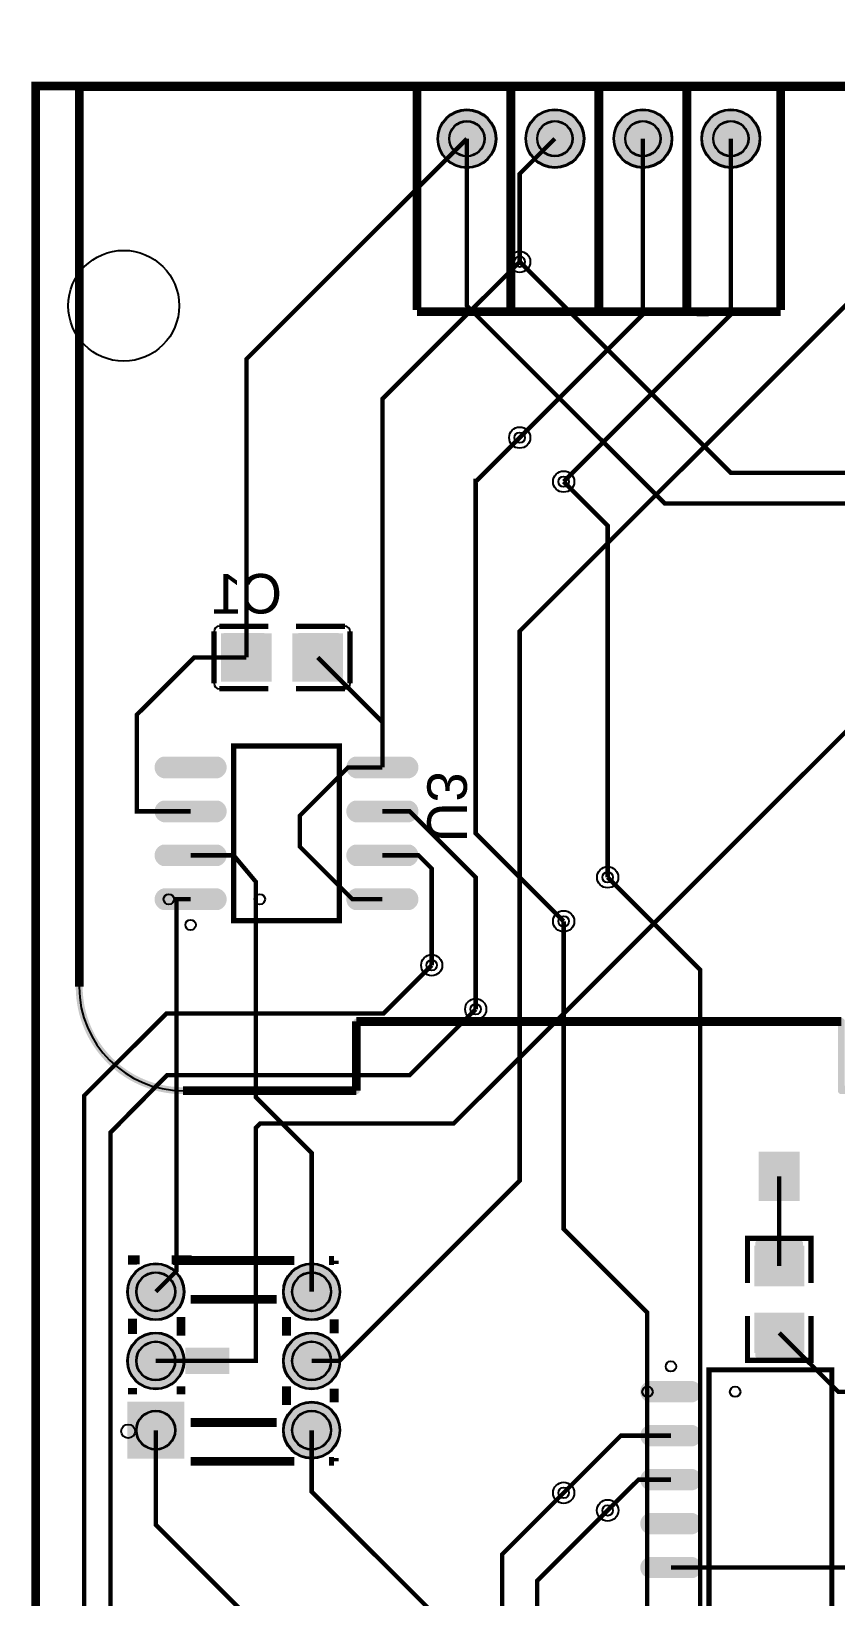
# Model space of a CAD drawing. Header units: millimetres. Extents: x -34 to 290, y -3 to 102.
# Drawn here: x -34.42 to -11.2, y 56.69 to 101.91 of the extents above; entities that cross this region are included whole.
import ezdxf

# ---------------------------------------------------------------- set-up
doc = ezdxf.new("R2010")
doc.units = ezdxf.units.MM
for name, color, linetype, true_color in [('BoardOutLine', 7, 'Continuous', 0xff00ff), ('BottomLayer', 7, 'Continuous', 0x0000ff), ('BottomPasteMaskLayer', 7, 'Continuous', 0x800000), ('BottomSilkLayer', 7, 'Continuous', 0x66cc33), ('BottomSolderMaskLayer', 7, 'Continuous', 0xaa00ff), ('Document', 7, 'Continuous', 0xffffff), ('Hole', 7, 'Continuous', 0x222222), ('Multi-Layer', 7, 'Continuous', 0xc0c0c0), ('TopLayer', 7, 'Continuous', 0xff0000), ('TopPasteMaskLayer', 7, 'Continuous', 0x808080), ('TopSilkLayer', 7, 'Continuous', 0xffcc00), ('TopSolderMaskLayer', 7, 'Continuous', 0x800080)]:
    doc.layers.add(name, color=color, linetype=linetype, true_color=true_color)
doc.styles.get("Standard").update_dxf_attribs({"font": 'arial.ttf'})

msp = doc.modelspace()

# ---------------------------------------------------------------- hatches: boundary and pattern name
at = {"layer": 'BottomLayer'}
for points in [[(-27.50299300000006, 83.144995), (-27.50299300000006, 84.49500499999988), (-28.91299779999997, 84.49500499999988), (-28.91299779999997, 83.144995)], [(-26.853007000000048, 83.144995), (-26.853007000000048, 84.49500499999988), (-25.443002200000024, 84.49500499999988), (-25.443002200000024, 83.144995)], [(-29.08807999999999, 80.93199459999998, -0.7853981633974483), (-29.08807999999999, 80.35800539999998), (-30.54959599999995, 80.35800539999998, -0.7853981633974483), (-30.54959599999995, 80.93199459999998)], [(-23.552404000000024, 80.93199459999998, -0.7853981633974483), (-23.552404000000024, 80.35800539999998), (-25.013919999999985, 80.35800539999998, -0.7853981633974483), (-25.013919999999985, 80.93199459999998)], [(-29.08807999999999, 79.6619946, -0.7853981633974483), (-29.08807999999999, 79.0880054), (-30.54959599999995, 79.0880054, -0.7853981633974483), (-30.54959599999995, 79.6619946)], [(-23.552404000000024, 79.6619946, -0.7853981633974483), (-23.552404000000024, 79.0880054), (-25.013919999999985, 79.0880054, -0.7853981633974483), (-25.013919999999985, 79.6619946)], [(-29.08807999999999, 78.39199460000002, -0.7853981633974483), (-29.08807999999999, 77.81800540000002), (-30.54959599999995, 77.81800540000002, -0.7853981633974483), (-30.54959599999995, 78.39199460000002)], [(-23.552404000000024, 78.39199460000002, -0.7853981633974483), (-23.552404000000024, 77.81800540000002), (-25.013919999999985, 77.81800540000002, -0.7853981633974483), (-25.013919999999985, 78.39199460000002)], [(-29.08807999999999, 77.12199459999992, -0.7853981633974483), (-29.08807999999999, 76.54800539999992), (-30.54959599999995, 76.54800539999992, -0.7853981633974483), (-30.54959599999995, 77.12199459999992)], [(-23.552404000000024, 77.12199459999992, -0.7853981633974483), (-23.552404000000024, 76.54800539999992), (-25.013919999999985, 76.54800539999992, -0.7853981633974483), (-25.013919999999985, 77.12199459999992)]]:
    msp.add_hatch(color=256, dxfattribs=at).paths.add_polyline_path(points)
at = {"layer": 'BottomPasteMaskLayer'}
for points in [[(-27.652979999999957, 83.20003680000002), (-27.653005400000097, 83.62000039999998), (-28.097987999999987, 83.62000039999998), (-28.097987999999987, 84.06998679999992), (-27.658009200000038, 84.06998679999992), (-27.652979999999957, 84.48001899999997), (-27.702992600000016, 84.53003159999992), (-28.85297760000003, 84.53003159999992), (-28.902990199999977, 84.48001899999997), (-28.902990199999977, 83.20003680000002), (-28.85297760000003, 83.15002419999996), (-27.702992600000016, 83.15002419999996)], [(-25.502971600000023, 83.20003680000002), (-25.502971600000023, 84.48001899999997), (-25.552984200000083, 84.53003159999992), (-26.70299460000001, 84.53003159999992), (-26.752981800000043, 84.48001899999997), (-26.75801100000001, 84.06998679999992), (-26.30799920000004, 84.06998679999992), (-26.30799920000004, 83.62000039999998), (-26.748003400000016, 83.62000039999998), (-26.752981800000043, 83.20003680000002), (-26.70299460000001, 83.15002419999996), (-25.552984200000083, 83.15002419999996)], [(-29.08807999999999, 80.93199459999998, -0.7853981633974483), (-29.08807999999999, 80.35800539999998), (-30.54959599999995, 80.35800539999998, -0.7853981633974483), (-30.54959599999995, 80.93199459999998)], [(-23.552404000000024, 80.93199459999998, -0.7853981633974483), (-23.552404000000024, 80.35800539999998), (-25.013919999999985, 80.35800539999998, -0.7853981633974483), (-25.013919999999985, 80.93199459999998)], [(-29.08807999999999, 79.6619946, -0.7853981633974483), (-29.08807999999999, 79.0880054), (-30.54959599999995, 79.0880054, -0.7853981633974483), (-30.54959599999995, 79.6619946)], [(-23.552404000000024, 79.6619946, -0.7853981633974483), (-23.552404000000024, 79.0880054), (-25.013919999999985, 79.0880054, -0.7853981633974483), (-25.013919999999985, 79.6619946)], [(-29.08807999999999, 78.39199460000002, -0.7853981633974483), (-29.08807999999999, 77.81800540000002), (-30.54959599999995, 77.81800540000002, -0.7853981633974483), (-30.54959599999995, 78.39199460000002)], [(-23.552404000000024, 78.39199460000002, -0.7853981633974483), (-23.552404000000024, 77.81800540000002), (-25.013919999999985, 77.81800540000002, -0.7853981633974483), (-25.013919999999985, 78.39199460000002)], [(-29.08807999999999, 77.12199459999992, -0.7853981633974483), (-29.08807999999999, 76.54800539999992), (-30.54959599999995, 76.54800539999992, -0.7853981633974483), (-30.54959599999995, 77.12199459999992)], [(-23.552404000000024, 77.12199459999992, -0.7853981633974483), (-23.552404000000024, 76.54800539999992), (-25.013919999999985, 76.54800539999992, -0.7853981633974483), (-25.013919999999985, 77.12199459999992)]]:
    msp.add_hatch(color=256, dxfattribs=at).paths.add_polyline_path(points)
at = {"layer": 'BottomSolderMaskLayer'}
for points in [[(-22.69440470000005, 98.80472999999995, 1), (-20.993595300000052, 98.80472999999995, 1)], [(-20.154404699999972, 98.80727000000002, 1), (-18.453595299999975, 98.80727000000002, 1)], [(-17.61440470000001, 98.80727000000002, 1), (-15.91359530000001, 98.80727000000002, 1)], [(-15.074404700000047, 98.80727000000002, 1), (-13.373595300000046, 98.80727000000002, 1)], [(-27.477593915117495, 83.119595), (-27.477593915117495, 84.52040499999987), (-28.938398715117387, 84.52040499999987), (-28.938398715117387, 83.119595)], [(-26.8784060848825, 83.119595), (-26.8784060848825, 84.52040499999987), (-25.417601284882608, 84.52040499999987), (-25.417601284882608, 83.119595)], [(-29.023405427028933, 80.95739459999999, -0.7853981633974483), (-29.023405427028933, 80.33260539999998), (-30.61427057297101, 80.33260539999998, -0.7853981633974483), (-30.61427057297101, 80.95739459999999)], [(-23.487729427028967, 80.95739459999999, -0.7853981633974483), (-23.487729427028967, 80.33260539999998), (-25.078594572971042, 80.33260539999998, -0.7853981633974483), (-25.078594572971042, 80.95739459999999)], [(-29.023405427028933, 79.6873946, -0.7853981633974483), (-29.023405427028933, 79.0626054), (-30.61427057297101, 79.0626054, -0.7853981633974483), (-30.61427057297101, 79.6873946)], [(-23.487729427028967, 79.6873946, -0.7853981633974483), (-23.487729427028967, 79.0626054), (-25.078594572971042, 79.0626054, -0.7853981633974483), (-25.078594572971042, 79.6873946)], [(-29.023405427028933, 78.41739460000002, -0.7853981633974483), (-29.023405427028933, 77.79260540000001), (-30.61427057297101, 77.79260540000001, -0.7853981633974483), (-30.61427057297101, 78.41739460000002)], [(-23.487729427028967, 78.41739460000002, -0.7853981633974483), (-23.487729427028967, 77.79260540000001), (-25.078594572971042, 77.79260540000001, -0.7853981633974483), (-25.078594572971042, 78.41739460000002)], [(-29.023405427028933, 77.14739459999993, -0.7853981633974483), (-29.023405427028933, 76.52260539999992), (-30.61427057297101, 76.52260539999992, -0.7853981633974483), (-30.61427057297101, 77.14739459999993)], [(-23.487729427028967, 77.14739459999993, -0.7853981633974483), (-23.487729427028967, 76.52260539999992), (-25.078594572971042, 76.52260539999992, -0.7853981633974483), (-25.078594572971042, 77.14739459999993)], [(-31.650330400000104, 65.4999959999999, 1), (-29.999533600000102, 65.4999959999999, 1)], [(-27.15046639999999, 65.4999959999999, 1), (-25.499669599999987, 65.4999959999999, 1)], [(-31.650330400000104, 63.5, 1), (-29.999533600000102, 63.5, 1)], [(-27.15046639999999, 63.5, 1), (-25.499669599999987, 63.5, 1)], [(-31.65045336774199, 60.67463180645166), (-31.65045336774199, 62.325428606451624), (-29.999656567742022, 62.325428606451624), (-29.999656567742022, 60.67463180645166)], [(-27.15046639999999, 61.50000399999999, 1), (-25.499669599999987, 61.50000399999999, 1)]]:
    msp.add_hatch(color=256, dxfattribs=at).paths.add_polyline_path(points)
at = {"layer": 'Document'}
for points in [[(-32.88395760000003, 100.40599679999991), (-32.88395760000003, 100.20599720000007), (-6.034024000000045, 100.20599720000007), (-5.956824642229435, 100.20496947431354), (-5.879680001646307, 100.20188702568305), (-5.802644756655468, 100.1967520388796), (-5.725773508124803, 100.18956815346758), (-5.649120740685248, 100.18034046122511), (-5.572740784112966, 100.1690755025354), (-5.496687774822021, 100.15578126175035), (-5.421015617493254, 100.14046716153211), (-5.345777946868566, 100.12314405617428), (-5.2710280897350685, 100.10382422390842), (-5.196819027128299, 100.08252135820203), (-5.123203356781232, 100.05925055805221), (-5.050233255843182, 100.03402831728442), (-4.977960443898155, 100.00687251286206), (-4.906436146307669, 99.9778023922147), (-4.835711057902358, 99.94683855959761), (-4.765835307051816, 99.91400296148618), (-4.696858420133481, 99.87931887102206), (-4.628829286430346, 99.8428108715168), (-4.561796123479098, 99.80450483902837), (-4.495806442894036, 99.76442792402042), (-4.430907016692913, 99.72260853211856), (-4.367143844145289, 99.67907630397758), (-4.304562119169077, 99.63386209427233), (-4.243206198298822, 99.58699794982863), (-4.183119569246287, 99.53851708690968), (-4.124344820077454, 99.48845386767232), (-4.0669236090267304, 99.43684377581292), (-4.0108966349713455, 99.38372339141608), (-3.9563036085838803, 99.32913036502862), (-3.90318322418716, 99.27310339097323), (-3.851573132327644, 99.21568217992262), (-3.801509913090399, 99.15690743075368), (-3.7530290501713353, 99.09682080170114), (-3.7061649057276327, 99.035464880831), (-3.6609506960224962, 98.97288315585479), (-3.617418467881407, 98.90911998330716), (-3.575599075979653, 98.84422055710604), (-3.5355221609715954, 98.77823087652098), (-3.4972161284832737, 98.71119771356973), (-3.460708128977899, 98.6431685798666), (-3.4260240385137877, 98.57419169294815), (-3.393188440402355, 98.5043159420976), (-3.362224607785265, 98.43359085369241), (-3.3331544871380174, 98.36206655610192), (-3.30599868271554, 98.28979374415678), (-3.2807764419477508, 98.21682364321873), (-3.257505641797934, 98.14320797287166), (-3.2362027760915453, 98.0689989102649), (-3.2168829438256807, 97.9942490531314), (-3.1995598384678487, 97.91901138250671), (-3.184245738249615, 97.84333922517794), (-3.170951497464557, 97.767286215887), (-3.1596865387748494, 97.69090625931472), (-3.1504588465323877, 97.61425349187516), (-3.1432749611204827, 97.5373822433445), (-3.1381399743170277, 97.46034699835377), (-3.135057525686534, 97.38320235777053), (-3.1340298000000075, 97.30600300000003), (-2.9340302000001657, 97.30600300000003), (-2.9350579486502966, 97.38582137269339), (-2.9381405131364318, 97.4655868206197), (-2.9432758495182725, 97.54524645410481), (-2.950460552734171, 97.62474745363556), (-2.9596898588588374, 97.70403710488449), (-2.970957648262697, 97.783062833661), (-2.9842564496694877, 97.86177224077255), (-2.9995774451097077, 97.94011313676845), (-3.016910475767986, 98.01803357654455), (-3.0362440487189133, 98.09548189378688), (-3.0575653445473563, 98.17240673522906), (-3.080860225849051, 98.24875709470336), (-3.106113246603968, 98.32448234696074), (-3.133307662418929, 98.39953228123932), (-3.162425441629125, 98.47385713455606), (-3.1934472772552454, 98.54740762470476), (-3.226352599804727, 98.62013498293129), (-3.2611195909106527, 98.69199098627223), (-3.297725197799423, 98.76292798952886), (-3.336145148575042, 98.83289895685891), (-3.37635396831422, 98.90185749296506), (-3.4183249959567092, 98.96975787385747), (-3.462030401984407, 99.03655507717212), (-3.50744120687375, 99.10220481202327), (-3.5545273003102693, 99.16666354837139), (-3.603257461155067, 99.22988854588618), (-3.6535993781453726, 99.29183788228659), (-3.7055196713193936, 99.35247048113763), (-3.7589839141494394, 99.41174613908686), (-3.813956656368987, 99.46962555252185), (-3.870401447478116, 99.52607034363098), (-3.9282808609131052, 99.58104308585052), (-3.9875565188624478, 99.63450732868057), (-4.0481891177133775, 99.6864276218547), (-4.110138454113894, 99.7367695388449), (-4.173363451628575, 99.78549969968981), (-4.23782218797669, 99.83258579312644), (-4.303471922827839, 99.87799659801556), (-4.370269126142489, 99.92170200404337), (-4.438169507035013, 99.96367303168597), (-4.507128043141051, 100.00388185142492), (-4.577099010471102, 100.04230180220065), (-4.648036013727733, 100.07890740908931), (-4.719892017068673, 100.11367440019546), (-4.792619375295317, 100.14657972274495), (-4.866169865443908, 100.17760155837095), (-4.94049471876076, 100.20671933758126), (-5.015544653039228, 100.23391375339611), (-5.091269905296599, 100.25916677415114), (-5.167620264770903, 100.28246165545272), (-5.2445451062130815, 100.30378295128116), (-5.321993423455524, 100.32311652423198), (-5.399913863231632, 100.34044955489037), (-5.478254759227525, 100.35577055033059), (-5.5569641663389575, 100.36906935173738), (-5.635989895115472, 100.38033714114135), (-5.7152795463644, 100.3895664472659), (-5.794780545895151, 100.3967511504818), (-5.874440179380258, 100.40188648686365), (-5.954205627306578, 100.40496905134978), (-6.034024000000045, 100.40599679999991), (-6.084011200000077, 100.40599679999991), (-32.83397040000011, 100.40599679999991)], [(-33.133969800000045, 100.30698759999996), (-33.13396979999993, 74.30604899999992), (-33.1329420513498, 74.22623062730656), (-33.12985948686355, 74.14646517938013), (-33.12472415048171, 74.06680554589514), (-33.117539447265926, 73.98730454636427), (-33.10831014114126, 73.90801489511546), (-33.09704235173729, 73.82898916633883), (-33.083743550330496, 73.7502797592274), (-33.06842255489039, 73.6719388632315), (-33.05108952423211, 73.59401842345528), (-33.031755951281184, 73.51657010621307), (-33.01043465545274, 73.43964526477089), (-32.987139774151046, 73.36329490529658), (-32.961886753396016, 73.2875696530391), (-32.93469233758117, 73.21251971876063), (-32.90557455837097, 73.13819486544378), (-32.87455272274485, 73.06464437529519), (-32.84164740019537, 72.99191701706854), (-32.80688040908933, 72.9200610137276), (-32.77027480220056, 72.84912401047109), (-32.73185485142494, 72.77915304314104), (-32.69164603168588, 72.71019450703477), (-32.64967500404339, 72.64229412614236), (-32.60596959801558, 72.57549692282771), (-32.56055879312635, 72.50984718797656), (-32.513472699689714, 72.44538845162856), (-32.46474253884503, 72.38216345411365), (-32.41440062185461, 72.32021411771336), (-32.362480328680704, 72.2595815188622), (-32.30901608585043, 72.20030586091309), (-32.254043343631, 72.14242644747799), (-32.19759855252187, 72.08598165636886), (-32.139719139086765, 72.03100891414942), (-32.08044348113765, 71.97754467131938), (-32.019810882286606, 71.92562437814524), (-31.957861545886203, 71.87528246115482), (-31.894636548371295, 71.82655230031014), (-31.830177812023294, 71.77946620687351), (-31.764528077172145, 71.73405540198428), (-31.697730873857495, 71.69034999595647), (-31.629830492965084, 71.64837896831398), (-31.56087195685882, 71.60817014857491), (-31.490900989528768, 71.5697501977993), (-31.419963986272364, 71.53314459091064), (-31.34810798293131, 71.49837759980448), (-31.275380624704667, 71.465472277255), (-31.201830134556076, 71.43445044162888), (-31.127505281239223, 71.40533266241869), (-31.05245534696087, 71.37813824660384), (-30.97673009470327, 71.35288522584881), (-30.900379735228967, 71.32959034454711), (-30.82345489378679, 71.30826904871867), (-30.746006576544573, 71.28893547576774), (-30.668086136768352, 71.27160244510947), (-30.589745240772572, 71.25628144966936), (-30.511035833661026, 71.24298264826257), (-30.432010104884398, 71.2317148588586), (-30.352720453635584, 71.22248555273393), (-30.27321945410472, 71.21530084951814), (-30.193559820619726, 71.2101655131363), (-30.11379437269329, 71.20708294865005), (-30.03397599999994, 71.20605519999992), (-25.033985999999913, 71.20605519999981), (-25.01975454463559, 71.20707305377607), (-25.005812800662284, 71.21010589453704), (-24.99244458178282, 71.21509198239085), (-24.97992202638261, 71.22192981496744), (-24.968500057577558, 71.23048019371436), (-24.958411193714483, 71.24056905757743), (-24.94986081496745, 71.25199102638248), (-24.94302298239097, 71.2645135817827), (-24.93803689453705, 71.27788180066227), (-24.935004053776197, 71.29182354463546), (-24.933986199999936, 71.3060549999999), (-24.93398620000005, 73.20605119999993), (-11.134013800000048, 73.20605119999993), (-11.134013800000162, 71.3060549999999), (-11.1329959462239, 71.29182354463546), (-11.129963105462934, 71.27788180066227), (-11.124977017609126, 71.26451358178258), (-11.118139185032533, 71.25199102638248), (-11.109588806285615, 71.24056905757743), (-11.099499942422426, 71.23048019371436), (-11.088077973617487, 71.22192981496744), (-11.075555418217164, 71.21509198239085), (-11.0621871993377, 71.21010589453704), (-11.048245455364395, 71.20707305377607), (-11.03401400000007, 71.20605519999981), (-3.0340300000000298, 71.20605519999981), (-3.019798544635705, 71.20707305377607), (-3.0058568006624, 71.21010589453704), (-2.9924885817829363, 71.21509198239085), (-2.9799660263827263, 71.22192981496744), (-2.968544057577674, 71.23048019371436), (-2.958455193714599, 71.24056905757743), (-2.9499048149675673, 71.25199102638248), (-2.9430669823910875, 71.2645135817827), (-2.9380808945371655, 71.27788180066227), (-2.9350480537763133, 71.29182354463546), (-2.934030200000052, 71.3060549999999), (-2.934030200000052, 96.80600400000003), (-3.1340298000000075, 96.80600400000003), (-3.1340298000000075, 71.45604200000002), (-3.1352830834681527, 71.44491880157022), (-3.1389800890063952, 71.434353366756), (-3.1449354333195743, 71.4248754905766), (-3.1528504905764976, 71.41696043331967), (-3.1623283667560145, 71.4110050890065), (-3.172893801570126, 71.40730808346825), (-3.18401700000004, 71.40605479999999), (-10.884001599999806, 71.40605479999999), (-10.895130450461465, 71.40730872029917), (-10.905701253890925, 71.41100760439713), (-10.915183946064417, 71.41696597479984), (-10.923103025200021, 71.42488505393544), (-10.929061395602844, 71.43436774610893), (-10.932760279700801, 71.44493854953839), (-10.934014199999979, 71.45606739999994), (-10.934014200000092, 73.30605100000002), (-10.93503205377624, 73.32028245536446), (-10.938064894537206, 73.33422419933765), (-10.943050982391128, 73.34759241821712), (-10.949888814967608, 73.36011497361744), (-10.958439193714526, 73.3715369424225), (-10.968528057577714, 73.38162580628557), (-10.979950026382767, 73.39017618503237), (-10.992472581782863, 73.39701401760908), (-11.00584080066244, 73.40200010546289), (-11.019782544635746, 73.40503294622386), (-11.034013999999956, 73.40605080000012), (-24.98399879999988, 73.4060508), (-25.002077735061448, 73.40495722589935), (-25.01989303853952, 73.40169245037032), (-25.037184923192854, 73.39630408119172), (-25.053701234405253, 73.38887069291957), (-25.069201127167958, 73.37950068109376), (-25.083458578141517, 73.36833068158592), (-25.09626568158592, 73.35552357814163), (-25.107435681093648, 73.34126612716796), (-25.11680569291957, 73.32576623440536), (-25.124239081191604, 73.30924992319297), (-25.129627450370208, 73.29195803853952), (-25.13289222589924, 73.27414273506156), (-25.13398579999989, 73.25606379999999), (-25.13398579999989, 71.45604200000002), (-25.135239083468036, 71.44491880157022), (-25.138936089006393, 71.434353366756), (-25.144891433319458, 71.4248754905766), (-25.15280649057638, 71.41696043331967), (-25.162284366755898, 71.4110050890065), (-25.17284980157001, 71.40730808346825), (-25.183972999999924, 71.40605479999999), (-30.033976000000052, 71.40605479999999), (-30.11117535777055, 71.40708252568652), (-30.18831999835379, 71.41016497431701), (-30.265355243344516, 71.41529996112047), (-30.34222649187518, 71.42248384653237), (-30.418879259314735, 71.43171153877483), (-30.495259215887017, 71.44297649746454), (-30.571312225178076, 71.45627073824971), (-30.646984382506844, 71.47158483846783), (-30.72222205313153, 71.48890794382567), (-30.79697191026503, 71.50822777609164), (-30.871180972871684, 71.52953064179803), (-30.94479664321875, 71.55280144194785), (-31.017766744156916, 71.57802368271564), (-31.090039556101942, 71.605179487138), (-31.161563853692428, 71.63424960778536), (-31.23228894209774, 71.66521344040245), (-31.30216469294828, 71.69804903851389), (-31.371141579866617, 71.732733128978), (-31.43917071356975, 71.76924112848326), (-31.506203876521, 71.80754716097158), (-31.57219355710606, 71.84762407597964), (-31.637092983307184, 71.8894434678815), (-31.700856155854808, 71.93297569602248), (-31.76343788083102, 71.97818990572773), (-31.824793801701162, 72.02505405017143), (-31.88488043075381, 72.07353491309038), (-31.943655179922644, 72.12359813232763), (-32.00107639097337, 72.17520822418714), (-32.05710336502864, 72.22832860858398), (-32.1116963914161, 72.28292163497144), (-32.16481677581294, 72.33894860902672), (-32.21642686767245, 72.39636982007744), (-32.2664900869097, 72.45514456924627), (-32.31497094982865, 72.51523119829892), (-32.36183509427235, 72.57658711916906), (-32.4070493039776, 72.63916884414527), (-32.450581532118576, 72.7029320166929), (-32.492400924020444, 72.76783144289402), (-32.5324778390285, 72.83382112347908), (-32.570783871516824, 72.90085428643033), (-32.607291871022085, 72.96888342013347), (-32.641975961486196, 73.03786030705191), (-32.67481155959763, 73.10773605790234), (-32.70577539221483, 73.17846114630765), (-32.73484551286208, 73.24998544389814), (-32.76200131728456, 73.32225825584317), (-32.78722355805223, 73.39522835678133), (-32.81049435820205, 73.4688440271284), (-32.83179722390844, 73.54305308973505), (-32.85111705617442, 73.61780294686855), (-32.86844016153225, 73.69304061749324), (-32.88375426175037, 73.768712774822), (-32.89704850253554, 73.84476578411306), (-32.90831346122525, 73.92114574068535), (-32.91754115346771, 73.9977985081249), (-32.924725038879615, 74.07466975665557), (-32.92986002568307, 74.15170500164629), (-32.93294247431356, 74.22884964222953), (-32.93397020000009, 74.30604900000003), (-32.93397020000009, 100.30698759999996)], [(-29.97199999999998, 63.118999999999915), (-28.701999999999998, 63.118999999999915), (-28.701999999999998, 63.88099999999997), (-29.97199999999998, 63.88099999999997)]]:
    msp.add_hatch(color=256, dxfattribs=at).paths.add_polyline_path(points)
at = {"layer": 'Multi-Layer'}
for points in [[(-22.669004700000052, 98.80472999999995, 1), (-21.01899530000005, 98.80472999999995, 1)], [(-20.129004699999975, 98.80727000000002, 1), (-18.478995299999973, 98.80727000000002, 1)], [(-17.58900470000001, 98.80727000000002, 1), (-15.938995300000009, 98.80727000000002, 1)], [(-15.049004700000047, 98.80727000000002, 1), (-13.398995300000045, 98.80727000000002, 1)], [(-31.624930400000103, 65.4999959999999, 1), (-30.024933600000104, 65.4999959999999, 1)], [(-27.125066399999987, 65.4999959999999, 1), (-25.525069599999988, 65.4999959999999, 1)], [(-31.624930400000103, 63.5, 1), (-30.024933600000104, 63.5, 1)], [(-27.125066399999987, 63.5, 1), (-25.525069599999988, 63.5, 1)], [(-31.62505740000006, 60.70003099999997), (-31.62505740000006, 62.30002779999995), (-30.025060600000074, 62.30002779999995), (-30.025060600000074, 60.70003099999997)], [(-27.125066399999987, 61.50000399999999, 1), (-25.525069599999988, 61.50000399999999, 1)]]:
    msp.add_hatch(color=256, dxfattribs=at).paths.add_polyline_path(points)
at = {"layer": 'TopLayer'}
for points in [[(-13.393216800000118, 68.14550759999997), (-13.393216800000118, 69.52249239999992), (-12.260681599999998, 69.52249239999992), (-12.260681599999998, 68.14550759999997)], [(-12.138507600000025, 65.67799919999993), (-13.515492399999971, 65.67799919999993), (-13.515492399999971, 66.81053440000005), (-12.138507600000025, 66.81053440000005)], [(-12.138507600000025, 64.8780008), (-13.515492399999971, 64.8780008), (-13.515492399999971, 63.745465599999875), (-12.138507600000025, 63.745465599999875)], [(-15.360980200000085, 62.89099689999999, -0.7853981633974483), (-15.360980200000085, 62.33100309999999), (-16.545991800000024, 62.33100309999999, -0.7853981633974483), (-16.545991800000024, 62.89099689999999)], [(-15.360980200000085, 61.62099690000001, -0.7853981633974483), (-15.360980200000085, 61.06100310000001), (-16.545991800000024, 61.06100310000001, -0.7853981633974483), (-16.545991800000024, 61.62099690000001)], [(-15.360980200000085, 60.35099689999991, -0.7853981633974483), (-15.360980200000085, 59.79100309999991), (-16.545991800000024, 59.79100309999991, -0.7853981633974483), (-16.545991800000024, 60.35099689999991)], [(-15.360980200000085, 59.08099689999993, -0.7853981633974483), (-15.360980200000085, 58.52100309999993), (-16.545991800000024, 58.52100309999993, -0.7853981633974483), (-16.545991800000024, 59.08099689999993)], [(-15.360980200000085, 57.81099689999995, -0.7853981633974483), (-15.360980200000085, 57.25100309999995), (-16.545991800000024, 57.25100309999995, -0.7853981633974483), (-16.545991800000024, 57.81099689999995)]]:
    msp.add_hatch(color=256, dxfattribs=at).paths.add_polyline_path(points)
at = {"layer": 'TopPasteMaskLayer'}
for points in [[(-12.186996200000067, 65.72798639999996), (-12.606959800000027, 65.72801179999988), (-12.606959800000027, 66.1729944), (-13.05694619999997, 66.1729944), (-13.05694619999997, 65.73301559999993), (-13.466978400000016, 65.72798639999996), (-13.516991000000075, 65.77799899999991), (-13.516991000000075, 66.92798400000004), (-13.466978400000016, 66.97799659999998), (-12.186996200000067, 66.97799659999998), (-12.136983600000008, 66.92798400000004), (-12.136983600000008, 65.77799899999991)], [(-12.186996200000067, 63.577977999999916), (-13.466978400000016, 63.577977999999916), (-13.516991000000075, 63.627990599999976), (-13.516991000000075, 64.77800100000002), (-13.466978400000016, 64.82798820000005), (-13.05694619999997, 64.8330173999999), (-13.05694619999997, 64.38300559999993), (-12.606959800000027, 64.38300559999993), (-12.606959800000027, 64.82300980000002), (-12.186996200000067, 64.82798820000005), (-12.136983600000008, 64.77800100000002), (-12.136983600000008, 63.627990599999976)], [(-15.360980200000085, 62.89099689999999, -0.7853981633974483), (-15.360980200000085, 62.33100309999999), (-16.545991800000024, 62.33100309999999, -0.7853981633974483), (-16.545991800000024, 62.89099689999999)], [(-15.360980200000085, 61.62099690000001, -0.7853981633974483), (-15.360980200000085, 61.06100310000001), (-16.545991800000024, 61.06100310000001, -0.7853981633974483), (-16.545991800000024, 61.62099690000001)], [(-15.360980200000085, 60.35099689999991, -0.7853981633974483), (-15.360980200000085, 59.79100309999991), (-16.545991800000024, 59.79100309999991, -0.7853981633974483), (-16.545991800000024, 60.35099689999991)], [(-15.360980200000085, 59.08099689999993, -0.7853981633974483), (-15.360980200000085, 58.52100309999993), (-16.545991800000024, 58.52100309999993, -0.7853981633974483), (-16.545991800000024, 59.08099689999993)], [(-15.360980200000085, 57.81099689999995, -0.7853981633974483), (-15.360980200000085, 57.25100309999995), (-16.545991800000024, 57.25100309999995, -0.7853981633974483), (-16.545991800000024, 57.81099689999995)]]:
    msp.add_hatch(color=256, dxfattribs=at).paths.add_polyline_path(points)
at = {"layer": 'TopSolderMaskLayer'}
for points in [[(-22.69440470000005, 98.80472999999995, 1), (-20.993595300000052, 98.80472999999995, 1)], [(-20.154404699999972, 98.80727000000002, 1), (-18.453595299999975, 98.80727000000002, 1)], [(-17.61440470000001, 98.80727000000002, 1), (-15.91359530000001, 98.80727000000002, 1)], [(-15.074404700000047, 98.80727000000002, 1), (-13.373595300000046, 98.80727000000002, 1)], [(-13.418614521360155, 68.12010806852231), (-13.418614521360155, 69.5478919314777), (-12.23527932135994, 69.5478919314777), (-12.23527932135994, 68.12010806852231)], [(-12.107625192177352, 65.65711060132435), (-13.546374807822644, 65.65711060132435), (-13.546374807822644, 66.83142674685405), (-12.107625192177352, 66.83142674685405)], [(-31.650330400000104, 65.4999959999999, 1), (-29.999533600000102, 65.4999959999999, 1)], [(-27.15046639999999, 65.4999959999999, 1), (-25.499669599999987, 65.4999959999999, 1)], [(-12.107625192177352, 64.89888939867569), (-13.546374807822644, 64.89888939867569), (-13.546374807822644, 63.72457325314588), (-12.107625192177352, 63.72457325314588)], [(-31.650330400000104, 63.5, 1), (-29.999533600000102, 63.5, 1)], [(-27.15046639999999, 63.5, 1), (-25.499669599999987, 63.5, 1)], [(-15.307230864489611, 62.91639689999999, -0.7853981633974483), (-15.307230864489611, 62.30560309999999), (-16.599741135510612, 62.30560309999999, -0.7853981633974483), (-16.599741135510612, 62.91639689999999)], [(-31.65045336774199, 60.67463180645166), (-31.65045336774199, 62.325428606451624), (-29.999656567742022, 62.325428606451624), (-29.999656567742022, 60.67463180645166)], [(-27.15046639999999, 61.50000399999999, 1), (-25.499669599999987, 61.50000399999999, 1)], [(-15.307230864489611, 61.646396900000006, -0.7853981633974483), (-15.307230864489611, 61.03560310000001), (-16.599741135510612, 61.03560310000001, -0.7853981633974483), (-16.599741135510612, 61.646396900000006)], [(-15.307230864489611, 60.37639689999991, -0.7853981633974483), (-15.307230864489611, 59.765603099999915), (-16.599741135510612, 59.765603099999915, -0.7853981633974483), (-16.599741135510612, 60.37639689999991)], [(-15.307230864489611, 59.10639689999993, -0.7853981633974483), (-15.307230864489611, 58.49560309999993), (-16.599741135510612, 58.49560309999993, -0.7853981633974483), (-16.599741135510612, 59.10639689999993)], [(-15.307230864489611, 57.83639689999995, -0.7853981633974483), (-15.307230864489611, 57.22560309999995), (-16.599741135510612, 57.22560309999995, -0.7853981633974483), (-16.599741135510612, 57.83639689999995)]]:
    msp.add_hatch(color=256, dxfattribs=at).paths.add_polyline_path(points)

# ---------------------------------------------------------------- linework, layer by layer
at = {"layer": 'BoardOutLine', "const_width": 0.254}
msp.add_lwpolyline([(-34.29000000000008, 100.32999999999993), (-34.29000000000008, -2.5400000000000773), (289.56000000000006, -2.5400000000000773), (289.56000000000006, 100.32999999999993), (-34.29000000000008, 100.32999999999993)], close=True, dxfattribs=at)
at = {"layer": 'BottomLayer', "const_width": 0.127}
for points in [[(-21.84400000000005, 98.80475539999998), (-28.207969999999932, 92.44078539999987), (-28.207969999999932, 83.81999999999994)], [(-16.76400000000001, 98.80727000000002), (-16.76400000000001, 93.726), (-20.32000000000005, 90.16999999999996)], [(-14.224000000000046, 98.80727000000002), (-14.224000000000046, 93.726), (-19.050000000000068, 88.89999999999998)], [(-20.32000000000005, 95.25), (-24.28316200000006, 91.28683799999999), (-24.28316200000006, 80.64499999999998)], [(-7.129780000000096, 92.98939999999993), (-8.882380000000012, 94.74199999999996), (-10.160000000000082, 94.74199999999996), (-20.32000000000005, 84.582), (-20.32000000000005, 68.707), (-25.527000000000044, 63.5), (-26.32456000000002, 63.5)], [(-28.207969999999932, 83.81999999999994), (-29.718000000000075, 83.81999999999994), (-31.369000000000028, 82.16899999999998), (-31.369000000000028, 79.375), (-29.818838000000028, 79.375)], [(-26.148030000000063, 83.81999999999994), (-24.28316200000006, 81.95513199999994), (-24.28316200000006, 80.64499999999998)], [(-24.28316200000006, 80.64499999999998), (-25.273000000000025, 80.64499999999998), (-26.670000000000073, 79.24799999999993), (-26.670000000000073, 78.35899999999992), (-25.146000000000072, 76.83499999999992), (-24.28316200000006, 76.83499999999992)], [(-24.28316200000006, 79.375), (-23.495000000000005, 79.375), (-21.590000000000032, 77.46999999999991), (-21.590000000000032, 73.65999999999997)], [(-29.818838000000028, 78.10500000000002), (-28.575000000000045, 78.10500000000002), (-27.940000000000055, 77.34299999999996), (-27.940000000000055, 71.12), (-26.325067999999987, 69.50506799999994), (-26.325067999999987, 65.4999959999999)], [(-24.28242540000008, 78.10500000000002), (-23.240999999999985, 78.10500000000002), (-22.860000000000014, 77.72399999999993), (-22.860000000000014, 74.92999999999995)], [(-17.779999999999973, 77.46999999999991), (-15.113000000000056, 74.803), (-15.113000000000056, 50.799999999999955), (-17.399, 48.51400000000001), (-17.399, 28.067000000000007), (-19.812000000000012, 25.653999999999996), (-19.812000000000012, 23.749000000000024)], [(-29.818838000000028, 76.83499999999992), (-30.226, 76.83499999999992), (-30.226, 66.098928), (-30.824932000000103, 65.4999959999999)], [(-19.050000000000068, 76.19999999999993), (-19.050000000000068, 67.30999999999995), (-16.637000000000057, 64.89699999999993), (-16.637000000000057, 50.92700000000002), (-18.415000000000077, 49.149), (-18.415000000000077, 28.44799999999998), (-20.95500000000004, 25.908000000000015), (-20.95500000000004, 19.049999999999955)], [(-21.590000000000032, 54.990999999999985), (-26.325067999999987, 59.72606799999994), (-26.325067999999987, 61.50000399999999)], [(-19.050000000000068, 59.68999999999994), (-20.827999999999975, 57.91199999999992), (-20.827999999999975, 29.97199999999998)], [(-17.779999999999973, 59.182000000000016), (-19.812000000000012, 57.14999999999998), (-19.812000000000012, 31.876999999999953)]]:
    msp.add_lwpolyline(points, dxfattribs=at)
at = {"layer": 'BottomSilkLayer', "const_width": 0.1524}
for points in [[(-29.1415978, 83.06879500000002), (-29.1415978, 84.57120499999996)], [(-28.989197800000056, 84.7236049999999), (-27.579193000000032, 84.7236049999999)], [(-25.36680219999994, 84.7236049999999), (-26.776807000000076, 84.7236049999999)], [(-25.214402199999995, 83.06879500000002), (-25.214402199999995, 84.57120499999996)], [(-27.579193000000032, 82.91639499999997), (-28.989197800000056, 82.91639499999997)], [(-26.776807000000076, 82.91639499999997), (-25.36680219999994, 82.91639499999997)]]:
    msp.add_lwpolyline(points, dxfattribs=at)
msp.add_lwpolyline([(-28.57240920000004, 76.21379219999994), (-25.52959080000005, 76.21379219999994), (-25.52959080000005, 81.26620780000007), (-28.57240920000004, 81.26620780000007), (-28.57240920000004, 76.21379219999994)], close=True, dxfattribs=at)
at = {"layer": 'BottomSilkLayer'}
for centre in [(-27.820111999999995, 76.83499999999992), (-29.818838000000028, 76.09560599999998)]:
    msp.add_circle(centre, 0.150114, dxfattribs=at)
for centre, start, end in [((-28.989197799999943, 84.57120499999985), 90, 180), ((-25.366802200000052, 84.57120499999985), 0, 90), ((-28.989197799999943, 83.06879500000014), 180.00000000000867, 270), ((-25.366802200000052, 83.06879500000014), 270, 359.9999999999913)]:
    msp.add_arc(centre, 0.1524, start, end, dxfattribs=at)
at = {"layer": 'BottomSolderMaskLayer'}
for centre, radius in [((-21.84400000000005, 98.80472999999995), 0.8504047000000001), ((-19.303999999999974, 98.80727000000002), 0.8504047000000001), ((-16.76400000000001, 98.80727000000002), 0.8504047000000001), ((-14.224000000000046, 98.80727000000002), 0.8504047000000001), ((-21.844152399999984, 98.80503479999993), 0.5153928209079294), ((-19.30415240000002, 98.80757479999988), 0.5153928209079294), ((-16.764152399999944, 98.80757479999988), 0.5153928209079294), ((-14.22415239999998, 98.80757479999988), 0.5153928209079294), ((-30.824932000000103, 65.4999959999999), 0.8253983999999999), ((-30.82505900000001, 65.50002139999992), 0.5674745032258064), ((-26.325067999999987, 65.4999959999999), 0.8253983999999999), ((-26.325195000000008, 65.50002139999992), 0.5674745032258064), ((-30.824932000000103, 63.5), 0.8253983999999999), ((-26.325067999999987, 63.5), 0.8253983999999999), ((-30.82505900000001, 63.50002540000003), 0.5674745032258064), ((-26.325195000000008, 63.50002540000003), 0.5674745032258064), ((-30.82505900000001, 61.5000293999999), 0.5674745032258064), ((-26.325067999999987, 61.50000399999999), 0.8253983999999999), ((-26.325195000000008, 61.5000293999999), 0.5674745032258064)]:
    msp.add_circle(centre, radius, dxfattribs=at)
at = {"layer": 'Document'}
for centre, radius in [((-30.44850400000007, 76.83499999999992), 0.150114), ((-16.6309040000001, 62.61099999999999), 0.150114), ((-31.623000000000047, 61.46799999999996), 0.19989800000000002)]:
    msp.add_circle(centre, radius, dxfattribs=at)
at = {"layer": 'Hole'}
for centre in [(-20.32000000000005, 95.25), (-20.32000000000005, 90.16999999999996), (-19.050000000000068, 88.89999999999998), (-17.779999999999973, 77.46999999999991), (-19.050000000000068, 76.19999999999993), (-22.860000000000014, 74.92999999999995), (-21.590000000000032, 73.65999999999997), (-19.050000000000068, 59.68999999999994), (-17.779999999999973, 59.182000000000016)]:
    msp.add_circle(centre, 0.1524, dxfattribs=at)
at = {"layer": 'Multi-Layer'}
for centre, radius in [((-21.84400000000005, 98.80472999999995), 0.8250047), ((-19.303999999999974, 98.80727000000002), 0.8250047), ((-16.76400000000001, 98.80727000000002), 0.8250047), ((-14.224000000000046, 98.80727000000002), 0.8250047), ((-21.844152399999984, 98.80503479999993), 0.49999899999999997), ((-19.30415240000002, 98.80757479999988), 0.49999899999999997), ((-16.764152399999944, 98.80757479999988), 0.49999899999999997), ((-14.22415239999998, 98.80757479999988), 0.49999899999999997), ((-31.75, 93.98000000000002), 1.5999968), ((-20.32000000000005, 95.25), 0.3048), ((-20.32000000000005, 90.16999999999996), 0.3048), ((-19.050000000000068, 88.89999999999998), 0.3048), ((-17.779999999999973, 77.46999999999991), 0.3048), ((-19.050000000000068, 76.19999999999993), 0.3048), ((-22.860000000000014, 74.92999999999995), 0.3048), ((-21.590000000000032, 73.65999999999997), 0.3048), ((-30.824932000000103, 65.4999959999999), 0.7999984), ((-30.82505900000001, 65.50002139999992), 0.5500116), ((-26.325067999999987, 65.4999959999999), 0.7999984), ((-26.325195000000008, 65.50002139999992), 0.5500116), ((-30.824932000000103, 63.5), 0.7999984), ((-26.325067999999987, 63.5), 0.7999984), ((-30.82505900000001, 63.50002540000003), 0.5500116), ((-26.325195000000008, 63.50002540000003), 0.5500116), ((-30.82505900000001, 61.5000293999999), 0.5500116), ((-26.325067999999987, 61.50000399999999), 0.7999984), ((-26.325195000000008, 61.5000293999999), 0.5500116), ((-19.050000000000068, 59.68999999999994), 0.3048), ((-17.779999999999973, 59.182000000000016), 0.310007)]:
    msp.add_circle(centre, radius, dxfattribs=at)
at = {"layer": 'TopLayer', "const_width": 0.127}
for points in [[(-21.84400000000005, 98.80599999999993), (-21.84400000000005, 93.98000000000002), (-16.12900000000002, 88.26499999999999), (-6.858000000000061, 88.26499999999999), (-6.858000000000061, 89.66199999999992)], [(-19.303999999999974, 98.80727000000002), (-20.32000000000005, 97.79126999999994), (-20.32000000000005, 95.25)], [(-7.6200000000000045, 89.154), (-14.224000000000046, 89.154), (-20.32000000000005, 95.25)], [(-20.32000000000005, 90.16999999999996), (-21.564447599999994, 88.92555240000002), (-21.590000000000032, 88.92555240000002), (-21.590000000000032, 78.74000000000001), (-19.050000000000068, 76.19999999999993)], [(-19.050000000000068, 88.89999999999998), (-17.779999999999973, 87.63), (-17.779999999999973, 77.46999999999991), (-17.779999999999973, 77.46999999999991)], [(-8.889999999999986, 87.63), (-8.889999999999986, 83.69299999999998), (-22.225000000000023, 70.35799999999995), (-27.812999999999988, 70.35799999999995), (-27.940000000000055, 70.231), (-27.940000000000055, 63.5), (-30.824932000000103, 63.5)], [(-22.860000000000014, 74.92999999999995), (-24.257000000000062, 73.53300000000002), (-30.520639999999958, 73.53300000000002), (-32.89300000000003, 71.16063999999994), (-32.89300000000003, 24.256999999999948), (-29.987240000000043, 21.35123999999996), (-22.96921999999995, 21.35123999999996)], [(-21.590000000000032, 73.65999999999997), (-23.495000000000005, 71.755), (-30.497780000000034, 71.755), (-32.13099999999997, 70.09892000000002), (-32.13099999999997, 25.669239999999945), (-30.480000000000018, 24.00299999999993)], [(-12.826999999999998, 68.83399999999995), (-12.826999999999998, 66.24421599999994)], [(-12.826999999999998, 64.31178399999999), (-11.126216, 62.61099999999999), (-10.208513999999923, 62.61099999999999)], [(-15.953511400000025, 56.26099999999997), (-28.321000000000026, 56.26099999999997), (-30.734000000000037, 58.67399999999998), (-30.82518600000003, 58.76518599999997), (-30.82518600000003, 61.50000399999999)], [(-15.953486000000112, 61.34100000000001), (-17.399, 61.34100000000001), (-19.050000000000068, 59.68999999999994)], [(-15.953486000000112, 60.07099999999991), (-16.891000000000076, 60.07099999999991), (-17.779999999999973, 59.182000000000016)], [(-10.208513999999923, 57.53099999999995), (-15.953486000000112, 57.53099999999995)]]:
    msp.add_lwpolyline(points, dxfattribs=at)
at = {"layer": 'TopSilkLayer'}
for points, const_width in [([(-33.032979400000045, 100.30701299999998), (-6.036589400000025, 100.30701299999998)], 0.254), ([(-33.032979400000045, 100.30701299999998), (-33.032979400000045, 74.30729359999998)], 0.254), ([(-23.28641520000008, 100.3072416), (-23.28641520000008, 93.85439700000006)], 0.254), ([(-18.036514600000032, 100.3072416), (-18.036514600000032, 93.85439700000006)], 0.254), ([(-12.786613999999986, 93.85439700000006), (-12.786613999999986, 100.308537)], 0.254), ([(-20.576514599999996, 93.85439700000006), (-20.576514599999996, 100.20439699999997)], 0.254), ([(-15.496514600000069, 93.85439700000006), (-15.496514600000069, 100.20439699999997)], 0.254), ([(-23.28641520000008, 93.80738159999999), (-14.932685400000082, 93.80613700000004), (-12.786613999999986, 93.80738159999999)], 0.254), ([(-25.03703399999995, 73.30579699999998), (-11.036528599999997, 73.30579699999998)], 0.254), ([(-25.036576800000034, 71.30681699999991), (-25.036576800000034, 73.30579699999998)], 0.254), ([(-30.036516000000006, 71.30681699999991), (-25.036576800000034, 71.30681699999991)], 0.254), ([(-11.909907599999997, 65.75419920000002), (-11.909907599999997, 67.03913439999997), (-13.7440924, 67.03913439999997), (-13.7440924, 65.75419920000002)], 0.1524), ([(-31.496127, 66.28211279999994), (-31.496127, 66.42105079999999), (-31.28556100000003, 66.42105079999999)], 0.254), ([(-30.364557000000104, 66.42105079999999), (-29.788434200000097, 66.42105079999999)], 0.254), ([(-30.324475800000073, 66.39999420000004), (-26.82577820000006, 66.39999420000004)], 0.254), ([(-25.824611799999957, 66.39999420000004), (-25.67515819999994, 66.39999420000004)], 0.254), ([(-25.67515819999994, 66.39999420000004), (-25.67515819999994, 66.29971499999999)], 0.254), ([(-29.818152199999986, 65.27802540000005), (-27.332101800000032, 65.27802540000005)], 0.254), ([(-31.496127, 64.468883), (-31.496127, 64.71793000000002)], 0.254), ([(-30.099127000000067, 64.468883), (-30.099127000000067, 64.76875540000003)], 0.254), ([(-27.051127000000065, 64.76878079999994), (-27.051127000000065, 64.23131679999995)], 0.254), ([(-25.67515819999994, 64.70030240000006), (-25.67515819999994, 64.29971899999987)], 0.254), ([(-11.909907599999997, 64.80180079999991), (-11.909907599999997, 63.51686559999996), (-13.7440924, 63.51686559999996), (-13.7440924, 64.80180079999991)], 0.1524), ([(-31.496127, 64.468883), (-31.496127, 64.28211680000004)], 0.254), ([(-30.099127000000067, 64.23131679999995), (-30.099127000000067, 64.468883)], 0.254), ([(-30.099127000000067, 62.76875939999991), (-30.099127000000067, 62.531167799999935)], 0.254), ([(-27.051127000000065, 62.768784799999935), (-27.051127000000065, 62.231320799999935)], 0.254), ([(-31.496127, 62.7179339999999), (-31.496127, 62.531167799999935)], 0.254), ([(-25.67515819999994, 62.70030639999993), (-25.67515819999994, 62.29972299999997)], 0.254), ([(-29.818152199999986, 61.72202540000001), (-27.332101800000032, 61.72202540000001)], 0.254), ([(-26.82575279999992, 60.60003119999999), (-29.816958399999976, 60.60003119999999)], 0.254), ([(-25.67515819999994, 60.60003119999999), (-25.824611799999957, 60.60003119999999)], 0.254), ([(-25.67515819999994, 60.700310400000035), (-25.67515819999994, 60.60003119999999)], 0.254)]:
    msp.add_lwpolyline(points, dxfattribs=dict(at, const_width=const_width))
at = {"layer": 'TopSilkLayer', "const_width": 0.1524}
msp.add_lwpolyline([(-14.852396000000113, 63.24219000000005), (-11.309604000000036, 63.24219000000005), (-11.309604000000036, 53.08980999999994), (-14.852396000000113, 53.08980999999994), (-14.852396000000113, 63.24219000000005)], close=True, dxfattribs=at)
at = {"layer": 'TopSilkLayer'}
for centre in [(-15.953486000000112, 63.34328199999993), (-14.100048000000015, 62.61099999999999)]:
    msp.add_circle(centre, 0.150114, dxfattribs=at)
msp.add_arc((-30.03527141548318, 74.30681099311926), 2.999994, 180.00582113143747, 270, dxfattribs=at)
at = {"layer": 'TopSolderMaskLayer'}
for centre, radius in [((-21.84400000000005, 98.80472999999995), 0.8504047000000001), ((-19.303999999999974, 98.80727000000002), 0.8504047000000001), ((-16.76400000000001, 98.80727000000002), 0.8504047000000001), ((-14.224000000000046, 98.80727000000002), 0.8504047000000001), ((-21.844152399999984, 98.80503479999993), 0.5153928209079294), ((-19.30415240000002, 98.80757479999988), 0.5153928209079294), ((-16.764152399999944, 98.80757479999988), 0.5153928209079294), ((-14.22415239999998, 98.80757479999988), 0.5153928209079294), ((-30.824932000000103, 65.4999959999999), 0.8253983999999999), ((-30.82505900000001, 65.50002139999992), 0.5674745032258064), ((-26.325067999999987, 65.4999959999999), 0.8253983999999999), ((-26.325195000000008, 65.50002139999992), 0.5674745032258064), ((-30.824932000000103, 63.5), 0.8253983999999999), ((-26.325067999999987, 63.5), 0.8253983999999999), ((-30.82505900000001, 63.50002540000003), 0.5674745032258064), ((-26.325195000000008, 63.50002540000003), 0.5674745032258064), ((-30.82505900000001, 61.5000293999999), 0.5674745032258064), ((-26.325067999999987, 61.50000399999999), 0.8253983999999999), ((-26.325195000000008, 61.5000293999999), 0.5674745032258064)]:
    msp.add_circle(centre, radius, dxfattribs=at)

# ---------------------------------------------------------------- texts
at = {"layer": 'BottomSilkLayer', "text_generation_flag": 2}
msp.add_text('C1', height=1.143, dxfattribs=at).set_placement((-27.177999999999997, 85.08999999999992))
msp.add_text('U3', height=1.143, rotation=270, dxfattribs=at).set_placement((-22.98700000000008, 78.48599999999999))

doc.saveas('drawing.dxf')
